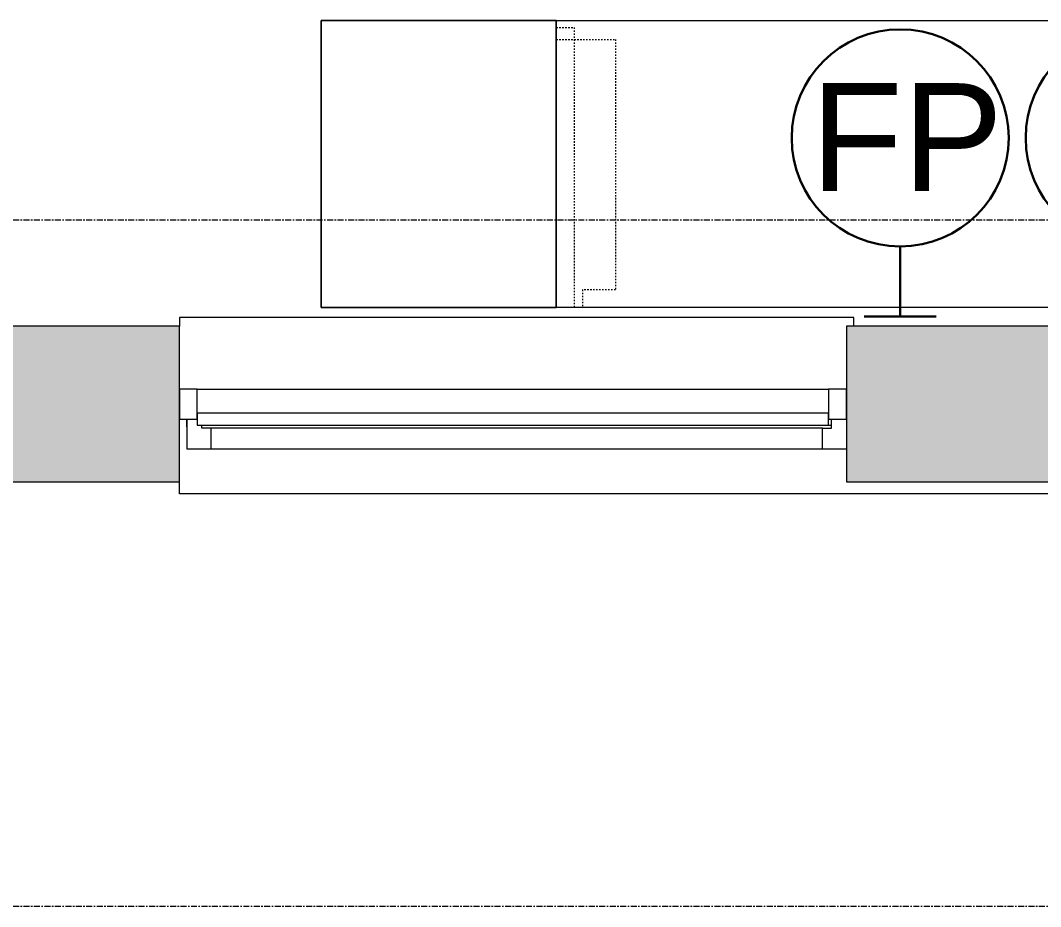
# Model space of a CAD drawing. Header units: inches. Extents: x 29752 to 31446, y 4278 to 5722.
# Drawn here: x 30588.9 to 30674.2, y 4343.3 to 4417.4 of the extents above; entities that cross this region are included whole.
import ezdxf

# ---------------------------------------------------------------- set-up
doc = ezdxf.new("R2010")
doc.units = ezdxf.units.IN
doc.header["$MEASUREMENT"] = 0
doc.linetypes.add('Dash', pattern=[0.25, 0.125, -0.125])
doc.linetypes.add('Grid Line 1_2_', pattern=[0.875, 0.5, -0.125, 0.125, -0.125])
for name, color, linetype, lineweight in [('1900 Duke Street_2nd Flr_LINKED_dwg', 8, 'Continuous', 9), ('A-ANNO-NOTE', 131, 'Continuous', 30), ('A-GLAZ-CURT', 52, 'Continuous', 9), ('A-GLAZ-CWMG', 51, 'Continuous', 9), ('A-WALL', 113, 'Continuous', 13), ('A-WALL-PATT', 111, 'Continuous', 13), ('AE-GLAZING', 7, 'Continuous', 9), ('AE-SILL', 7, 'Continuous', 9), ('I-FURN', 30, 'Continuous', 9), ('I-FURN-HDLN', 30, 'Dash', 9), ('S-GRID', 1, 'Continuous', 9)]:
    doc.layers.add(name, color=color, linetype=linetype, lineweight=lineweight)
doc.styles.add('Swis721 Lt BT', font='swissl.ttf', dxfattribs={"height": 9})

# ---------------------------------------------------------------- blocks, each defined once
blk = doc.blocks.new('1900 Duke Street_2nd Flr_LINKED_dwg-5565117-FIRST FLOOR POWER _ SIGNAL')
at = {"layer": 'AE-GLAZING'}
for p, q in [((1504.25, 4.605), (1504.25, 5.25)), ((1558.125, 4.7), (1505.5, 4.7)), ((1505.875, 4.7), (1505.875, 4.75)), ((1557.75, 4.75), (1557.75, 4.7)), ((1557.375, 2.75), (1559.375, 2.75))]:
    blk.add_line(p, q, dxfattribs=at)
at = {"layer": 'AE-GLAZING', "flags": 128}
for points in [[(1504.25, 5.25), (1504.25, 2.75), (1506.25, 2.75)], [(1557.375, 4.5), (1558.125, 4.5), (1558.125, 5.25)], [(1506.25, 4.5), (1506.25, 2.75), (1557.375, 2.75), (1557.375, 4.5), (1506.25, 4.5), (1505.5, 4.5), (1505.5, 4.75)]]:
    blk.add_lwpolyline(points, dxfattribs=at)
at = {"layer": 'AE-SILL', "flags": 128}
for points in [[(1560, 13), (1560, 13.75), (1503.625, 13.75), (1503.625, 13)], [(1772, 0), (1772, -1), (1503.625, -1), (1503.625, 0)]]:
    blk.add_lwpolyline(points, dxfattribs=at)
blk = doc.blocks.new('Worksurface-Mounted-Teknion-JNWSSN-Single_Sided_Rectangular-R2015 - 24_ Depth-V51-FIRST FLOOR POWER _ SIGNAL')
at = {"layer": 'I-FURN'}
for p, q in [((-21, -23.782), (21, -23.782)), ((-21, -47.782), (-21, -23.782)), ((21, -23.782), (21, -47.782)), ((21, -47.782), (-21, -47.782))]:
    blk.add_line(p, q, dxfattribs=at)
at = {"layer": 'I-FURN-HDLN'}
for p, q in [((-21, -24.374), (-19.5, -24.374)), ((-19.5, -24.374), (-19.5, -47.782)), ((-21, -25.369), (-16.039, -25.369)), ((-16.039, -25.369), (-16.039, -46.282)), ((-16.039, -46.282), (-18.795, -46.282)), ((-18.795, -46.282), (-18.795, -47.782))]:
    blk.add_line(p, q, dxfattribs=at)
blk = doc.blocks.new('Furniture 27 - Furniture 1-6327129-FIRST FLOOR POWER _ SIGNAL')
at = {"layer": 'I-FURN'}
for p, q in [((30935.257, 4577.499), (30915.609, 4577.499)), ((30915.609, 4577.499), (30915.609, 4553.499)), ((30915.609, 4553.499), (30915.609, 4577.499)), ((30915.609, 4577.499), (30935.257, 4577.499)), ((30935.257, 4553.499), (30935.257, 4577.499)), ((30935.257, 4577.499), (30935.257, 4553.499)), ((30915.609, 4553.499), (30935.257, 4553.499)), ((30935.257, 4553.499), (30915.609, 4553.499))]:
    blk.add_line(p, q, dxfattribs=at)
blk = doc.blocks.new('Rectangular Mullion - 1_5_ x 2_5_ rectangular-6343151-FIRST FLOOR POWER _ SIGNAL')
at = {"layer": 'A-GLAZ-CWMG', "lineweight": 20}
for p, q in [((0, 1.25), (-1.5, 1.25)), ((-1.5, 1.25), (-1.5, -1.25)), ((0, -1.25), (0, 1.25)), ((-1.5, -1.25), (0, -1.25))]:
    blk.add_line(p, q, dxfattribs=at)
blk = doc.blocks.new('System Panel - Glazed-6342875-FIRST FLOOR POWER _ SIGNAL')
at = {"layer": 'A-GLAZ-CURT', "lineweight": 13}
for p, q in [((26.375, 1.75), (-26.375, 1.75)), ((-26.375, 1.75), (-26.375, 0.75)), ((26.375, 0.75), (26.375, 1.75)), ((-26.375, 0.75), (26.375, 0.75))]:
    blk.add_line(p, q, dxfattribs=at)
blk = doc.blocks.new('Rectangular Mullion - 1_5_ x 2_5_ rectangular-6343153-FIRST FLOOR POWER _ SIGNAL')
at = {"layer": 'A-GLAZ-CWMG', "lineweight": 20}
for p, q in [((-1.5, 1.25), (0, 1.25)), ((-1.5, -1.25), (-1.5, 1.25)), ((0, 1.25), (0, -1.25)), ((0, -1.25), (-1.5, -1.25))]:
    blk.add_line(p, q, dxfattribs=at)
blk = doc.blocks.new('Rectangular Mullion - 1_5_ x 2_5_ rectangular-6341943-FIRST FLOOR POWER _ SIGNAL')
at = {"layer": 'A-GLAZ-CWMG'}
blk.add_line((30603.675, 4386.561), (30656.425, 4386.561), dxfattribs=at)

msp = doc.modelspace()

# ---------------------------------------------------------------- hatches: boundary and pattern name
at = {"layer": 'A-WALL-PATT', "lineweight": 9}
h = msp.add_hatch(color=7, dxfattribs=at)
h.paths.add_polyline_path([(30426.55, 4378.811), (30454.175, 4378.811), (30454.175, 4391.811), (30426.237, 4391.811), (30426.237, 4378.811)], flags=0)
h.paths.add_polyline_path([(30242.175, 4378.811), (30242.487, 4378.811), (30242.487, 4391.811), (30150.55, 4391.811), (30150.55, 4378.811), (30237.103, 4378.811)], flags=0)
h.paths.add_polyline_path([(30922.55, 4378.811), (30962.8, 4378.811), (30962.8, 4391.811), (30870.237, 4391.811), (30870.237, 4378.811), (30918.921, 4378.811)], flags=0)
h.paths.add_polyline_path([(30561.874, 4378.811), (30602.175, 4378.811), (30602.175, 4391.811), (30510.55, 4391.811), (30510.55, 4378.811), (30550.175, 4378.811)], flags=0)
h.paths.add_polyline_path([(30326.175, 4378.811), (30326.484, 4378.811), (30326.484, 4391.811), (30298.237, 4391.811), (30298.237, 4378.811), (30298.55, 4378.811)], flags=0)
h.paths.add_polyline_path([(30080.612, 4378.811), (30094.175, 4378.811), (30094.175, 4391.811), (30078.116, 4391.811), (30078.112, 4391.811), (30063.925, 4391.811), (30063.925, 4378.811), (30078.112, 4378.811)], flags=0)
h.paths.add_polyline_path([(30810.219, 4378.811), (30814.487, 4378.811), (30814.487, 4391.811), (30786.237, 4391.811), (30786.237, 4378.811), (30786.55, 4378.811)], flags=0)
h.paths.add_polyline_path([(29883.925, 4378.811), (29883.925, 4391.811), (29872.392, 4391.811), (29872.392, 4378.811), (29882.175, 4378.811)], flags=0)
h.paths.add_polyline_path([(30658.55, 4378.811), (30686.484, 4378.811), (30686.484, 4391.811), (30657.925, 4391.811), (30657.925, 4378.811)], flags=0)
h.paths.add_polyline_path([(29967.925, 4378.811), (29967.925, 4391.811), (29937.925, 4391.811), (29937.925, 4378.811), (29966.175, 4378.811)], flags=0)

# ---------------------------------------------------------------- linework, layer by layer
at = {"layer": 'A-ANNO-NOTE'}
for p, q in [((30662.426, 4392.617), (30662.426, 4398.477)), ((30665.426, 4392.617), (30659.426, 4392.617))]:
    msp.add_line(p, q, dxfattribs=at)
for centre in [(30662.426, 4407.547), (30681.985, 4407.547)]:
    msp.add_circle(centre, 9.07, dxfattribs=at)
at = {"layer": 'A-WALL', "color": 8, "lineweight": 20}
for p, q in [((30602.175, 4391.811), (30570.362, 4391.811)), ((30602.175, 4378.811), (30602.175, 4391.811)), ((30686.484, 4391.811), (30657.925, 4391.811)), ((30657.925, 4391.811), (30657.925, 4378.811)), ((30510.55, 4378.811), (30602.175, 4378.811)), ((30657.925, 4378.811), (30686.484, 4378.811))]:
    msp.add_line(p, q, dxfattribs=at)
at = {"layer": 'S-GRID', "linetype": 'Grid Line 1_2_'}
for p, q in [((31446.272, 4400.686), (29775.662, 4400.686)), ((31446.272, 4343.327), (29775.662, 4343.327))]:
    msp.add_line(p, q, dxfattribs=at)

# ---------------------------------------------------------------- block references
at = {"layer": '1900 Duke Street_2nd Flr_LINKED_dwg', "color": 7}
msp.add_blockref('1900 Duke Street_2nd Flr_LINKED_dwg-5565117-FIRST FLOOR POWER _ SIGNAL', (29098.55, 4378.811), dxfattribs=at)
at = {"layer": 'A-GLAZ-CURT', "rotation": 180}
msp.add_blockref('System Panel - Glazed-6342875-FIRST FLOOR POWER _ SIGNAL', (30630.05, 4385.311), dxfattribs=at)
at = {"layer": 'A-GLAZ-CWMG', "extrusion": (0, 0, -1)}
msp.add_blockref('Rectangular Mullion - 1_5_ x 2_5_ rectangular-6343153-FIRST FLOOR POWER _ SIGNAL', (-30602.175, 4385.311), dxfattribs=at)
at = {"layer": 'A-GLAZ-CWMG'}
for name, p in [('Rectangular Mullion - 1_5_ x 2_5_ rectangular-6341943-FIRST FLOOR POWER _ SIGNAL', (0, 0)), ('Rectangular Mullion - 1_5_ x 2_5_ rectangular-6343151-FIRST FLOOR POWER _ SIGNAL', (30657.925, 4385.311))]:
    msp.add_blockref(name, p, dxfattribs=at)
at = {"layer": 'I-FURN'}
for name, p in [('Furniture 27 - Furniture 1-6327129-FIRST FLOOR POWER _ SIGNAL', (-301.583, -160.129)), ('Worksurface-Mounted-Teknion-JNWSSN-Single_Sided_Rectangular-R2015 - 24_ Depth-V51-FIRST FLOOR POWER _ SIGNAL', (30654.675, 4441.151))]:
    msp.add_blockref(name, p, dxfattribs=at)

# ---------------------------------------------------------------- texts
at = {"layer": 'A-ANNO-NOTE', "lineweight": 9, "insert": (30654.951, 4412.127), "char_height": 9, "width": 18.18, "attachment_point": 1, "style": 'Swis721 Lt BT'}
msp.add_mtext('FP', dxfattribs=at)

doc.saveas('drawing.dxf')
